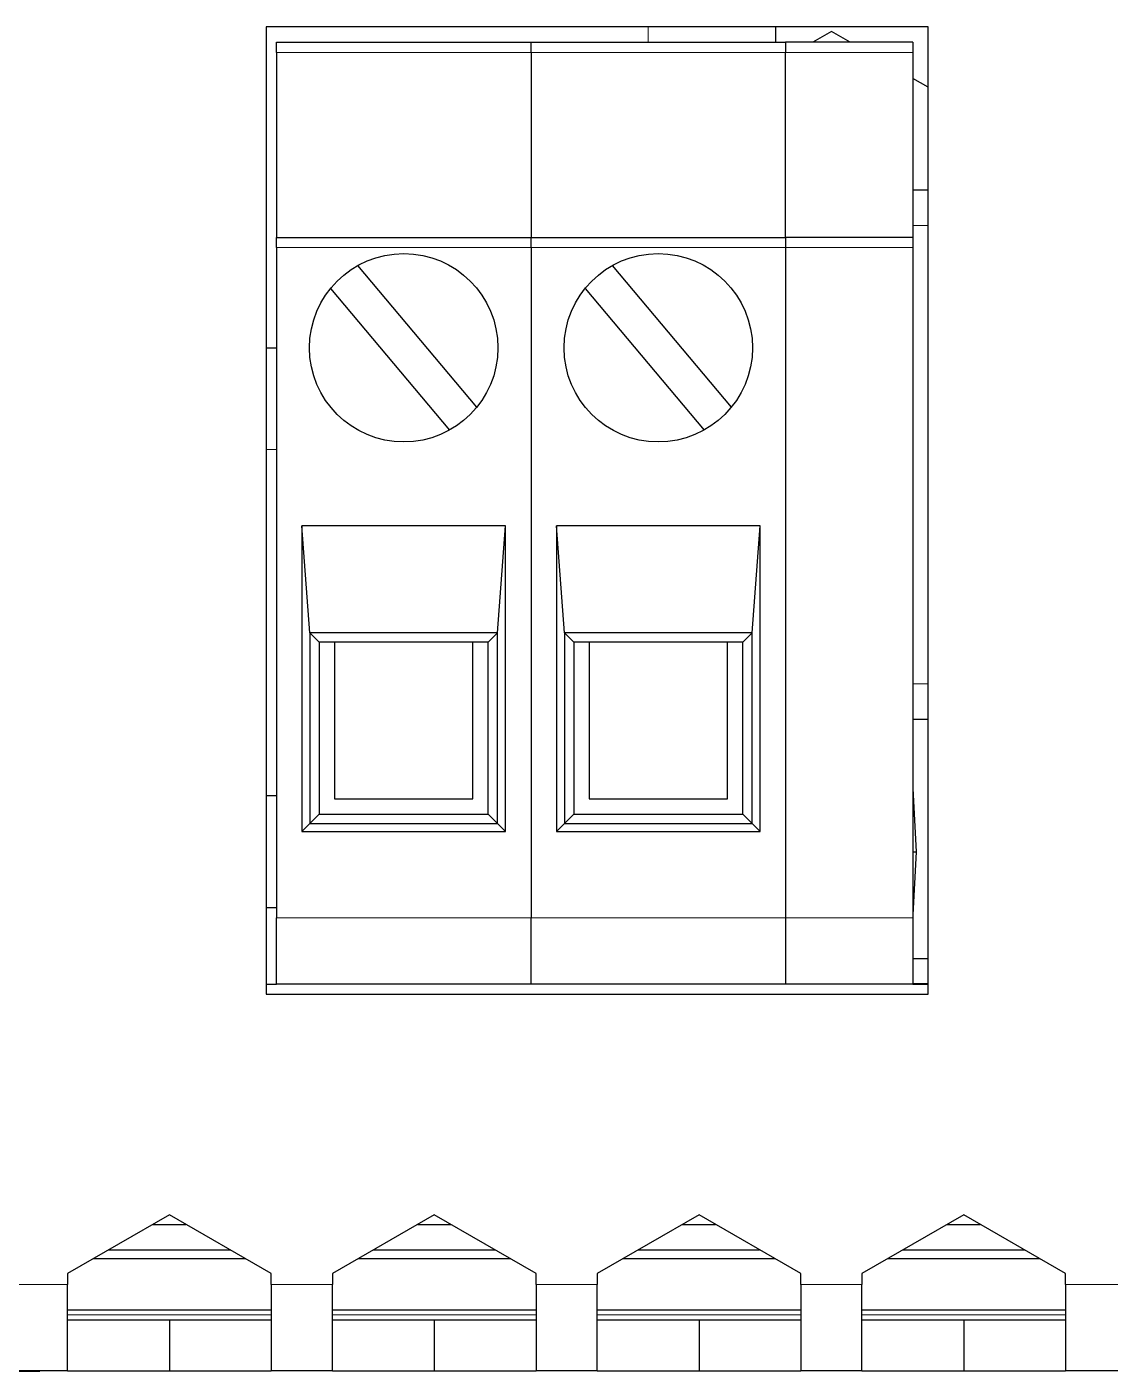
# Model space of a CAD drawing. Extents: x -260425 to 1294666, y -169889 to -2349.
# Drawn here: x 998785 to 998997.8, y -26686.6 to -26422.5 of the extents above; entities that cross this region are included whole.
import ezdxf

# ---------------------------------------------------------------- set-up
doc = ezdxf.new("R2010")
doc.units = 0
doc.header["$LTSCALE"] = 100
doc.layers.add('case', color=7, linetype='Continuous')

# ---------------------------------------------------------------- blocks, each defined once
blk = doc.blocks.new('АТС')
at = {"layer": 'case', "lineweight": 25}
for points in [[(375, 45.99), (375, 45.99), (375, -144.01), (375, -144.01)], [(505, 45.99), (505, 45.99), (375, 45.99), (375, 45.99)], [(475, 45.99), (475, 45.99), (475, 42.97), (475, 42.97)], [(486, 45.09), (486, 45.09), (482.33, 42.97), (482.33, 42.97)], [(489.67, 42.97), (489.67, 42.97), (486, 45.09), (486, 45.09)], [(505, -144.01), (505, -144.01), (505, 45.99), (505, 45.99)], [(377, 42.97), (377, 42.97), (427, 42.97), (427, 42.97)], [(377, 40.97), (377, 40.97), (377, 42.97), (377, 42.97)], [(427, 42.97), (427, 42.97), (477, 42.97), (477, 42.97)], [(427, 40.97), (427, 40.97), (427, 42.97), (427, 42.97)], [(477, 42.97), (477, 42.97), (477, 40.97), (477, 40.97)], [(502, 42.97), (502, 42.97), (477, 42.97), (477, 42.97)], [(502, 42.97), (502, 42.97), (502, 40.97), (502, 40.97)], [(377, 40.97), (377, 40.97), (377, 4.64), (377, 4.64)], [(427, 40.97), (427, 40.97), (427, 4.64), (427, 4.64)], [(477, 4.64), (477, 4.64), (477, 40.97), (477, 40.97)], [(502, 40.97), (502, 40.97), (502, 4.64), (502, 4.64)], [(505, 34.12), (505, 34.12), (502, 35.85), (502, 35.85)], [(502, 13.97), (502, 13.97), (505, 13.97), (505, 13.97)], [(377, 4.64), (377, 4.64), (427, 4.64), (427, 4.64)], [(377, 2.64), (377, 2.64), (377, 4.64), (377, 4.64)], [(377, 2.64), (377, 2.64), (377, -129.03), (377, -129.03)], [(427, 4.64), (427, 4.64), (477, 4.64), (477, 4.64)], [(427, 2.64), (427, 2.64), (427, 4.64), (427, 4.64)], [(427, 2.64), (427, 2.64), (427, -129.03), (427, -129.03)], [(477, 4.64), (477, 4.64), (477, 2.64), (477, 2.64)], [(502, 4.64), (502, 4.64), (477, 4.64), (477, 4.64)], [(477, 2.64), (477, 2.64), (477, -129.03), (477, -129.03)], [(502, 4.64), (502, 4.64), (502, 2.64), (502, 2.64)], [(502, 2.64), (502, 2.64), (502, -129.03), (502, -129.03)], [(416.36, -28.7), (416.36, -28.7), (393, -0.87), (393, -0.87)], [(466.36, -28.7), (466.36, -28.7), (443, -0.87), (443, -0.87)], [(387.64, -5.37), (387.64, -5.37), (411, -33.2), (411, -33.2)], [(437.64, -5.37), (437.64, -5.37), (461, -33.2), (461, -33.2)], [(375, -17.03), (375, -17.03), (377, -17.03), (377, -17.03)], [(422, -52.03), (422, -52.03), (382, -52.03), (382, -52.03)], [(382, -52.03), (382, -52.03), (382, -112.03), (382, -112.03)], [(383.57, -73.02), (383.57, -73.02), (382, -52.03), (382, -52.03)], [(420.43, -73.02), (420.43, -73.02), (422, -52.03), (422, -52.03)], [(422, -112.03), (422, -112.03), (422, -52.03), (422, -52.03)], [(472, -52.03), (472, -52.03), (432, -52.03), (432, -52.03)], [(432, -52.03), (432, -52.03), (432, -112.03), (432, -112.03)], [(433.57, -73.02), (433.57, -73.02), (432, -52.03), (432, -52.03)], [(470.43, -73.02), (470.43, -73.02), (472, -52.03), (472, -52.03)], [(472, -112.03), (472, -112.03), (472, -52.03), (472, -52.03)], [(420.43, -73.02), (420.43, -73.02), (383.57, -73.02), (383.57, -73.02)], [(383.57, -73.02), (383.57, -73.02), (383.57, -110.46), (383.57, -110.46)], [(385.41, -74.85), (385.41, -74.85), (383.57, -73.02), (383.57, -73.02)], [(418.59, -74.85), (418.59, -74.85), (420.43, -73.02), (420.43, -73.02)], [(420.43, -110.46), (420.43, -110.46), (420.43, -73.02), (420.43, -73.02)], [(433.57, -73.02), (433.57, -73.02), (433.57, -110.46), (433.57, -110.46)], [(470.43, -73.02), (470.43, -73.02), (433.57, -73.02), (433.57, -73.02)], [(435.41, -74.85), (435.41, -74.85), (433.57, -73.02), (433.57, -73.02)], [(468.59, -74.85), (468.59, -74.85), (470.43, -73.02), (470.43, -73.02)], [(470.43, -110.46), (470.43, -110.46), (470.43, -73.02), (470.43, -73.02)], [(385.41, -74.85), (385.41, -74.85), (385.41, -108.63), (385.41, -108.63)], [(388.41, -74.85), (388.41, -74.85), (385.41, -74.85), (385.41, -74.85)], [(415.59, -74.85), (415.59, -74.85), (388.41, -74.85), (388.41, -74.85)], [(388.41, -74.85), (388.41, -74.85), (388.41, -105.63), (388.41, -105.63)], [(418.59, -74.85), (418.59, -74.85), (415.59, -74.85), (415.59, -74.85)], [(415.59, -105.63), (415.59, -105.63), (415.59, -74.85), (415.59, -74.85)], [(418.59, -108.63), (418.59, -108.63), (418.59, -74.85), (418.59, -74.85)], [(435.41, -74.85), (435.41, -74.85), (435.41, -108.63), (435.41, -108.63)], [(438.41, -74.85), (438.41, -74.85), (435.41, -74.85), (435.41, -74.85)], [(465.59, -74.85), (465.59, -74.85), (438.41, -74.85), (438.41, -74.85)], [(438.41, -74.85), (438.41, -74.85), (438.41, -105.63), (438.41, -105.63)], [(468.59, -74.85), (468.59, -74.85), (465.59, -74.85), (465.59, -74.85)], [(465.59, -105.63), (465.59, -105.63), (465.59, -74.85), (465.59, -74.85)], [(468.59, -108.63), (468.59, -108.63), (468.59, -74.85), (468.59, -74.85)], [(505, -90.03), (505, -90.03), (502, -90.03), (502, -90.03)], [(377, -105.03), (377, -105.03), (375, -105.03), (375, -105.03)], [(502, -103.63), (502, -103.63), (502.65, -116.03), (502.65, -116.03)], [(388.41, -105.63), (388.41, -105.63), (415.59, -105.63), (415.59, -105.63)], [(438.41, -105.63), (438.41, -105.63), (465.59, -105.63), (465.59, -105.63)], [(383.57, -110.46), (383.57, -110.46), (382, -112.03), (382, -112.03)], [(385.41, -108.63), (385.41, -108.63), (383.57, -110.46), (383.57, -110.46)], [(383.57, -110.46), (383.57, -110.46), (420.43, -110.46), (420.43, -110.46)], [(385.41, -108.63), (385.41, -108.63), (418.59, -108.63), (418.59, -108.63)], [(418.59, -108.63), (418.59, -108.63), (420.43, -110.46), (420.43, -110.46)], [(420.43, -110.46), (420.43, -110.46), (422, -112.03), (422, -112.03)], [(433.57, -110.46), (433.57, -110.46), (432, -112.03), (432, -112.03)], [(435.41, -108.63), (435.41, -108.63), (433.57, -110.46), (433.57, -110.46)], [(433.57, -110.46), (433.57, -110.46), (470.43, -110.46), (470.43, -110.46)], [(435.41, -108.63), (435.41, -108.63), (468.59, -108.63), (468.59, -108.63)], [(468.59, -108.63), (468.59, -108.63), (470.43, -110.46), (470.43, -110.46)], [(470.43, -110.46), (470.43, -110.46), (472, -112.03), (472, -112.03)], [(382, -112.03), (382, -112.03), (422, -112.03), (422, -112.03)], [(432, -112.03), (432, -112.03), (472, -112.03), (472, -112.03)], [(502.65, -116.03), (502.65, -116.03), (502, -128.44), (502, -128.44)], [(502, -116.03), (502, -116.03), (502.65, -116.03), (502.65, -116.03)], [(377, -127.03), (377, -127.03), (375, -127.03), (375, -127.03)], [(377, -142.03), (377, -142.03), (377, -129.03), (377, -129.03)], [(427, -142.03), (427, -142.03), (427, -129.03), (427, -129.03)], [(477, -129.03), (477, -129.03), (477, -142.03), (477, -142.03)], [(502, -129.03), (502, -129.03), (502, -142.03), (502, -142.03)], [(505, -137.03), (505, -137.03), (502, -137.03), (502, -137.03)], [(375, -142.03), (375, -142.03), (377, -142.03), (377, -142.03)], [(427, -142.03), (427, -142.03), (377, -142.03), (377, -142.03)], [(477, -142.03), (477, -142.03), (427, -142.03), (427, -142.03)], [(502, -142.03), (502, -142.03), (477, -142.03), (477, -142.03)], [(502, -141.93), (502, -141.93), (505, -141.93), (505, -141.93)], [(502, -142.03), (502, -142.03), (505, -142.03), (505, -142.03)], [(375, -144.01), (375, -144.01), (505, -144.01), (505, -144.01)], [(356, -187.34), (356, -187.34), (336, -198.88), (336, -198.88)], [(376, -198.88), (376, -198.88), (356, -187.34), (356, -187.34)], [(408, -187.34), (408, -187.34), (388, -198.88), (388, -198.88)], [(428, -198.88), (428, -198.88), (408, -187.34), (408, -187.34)], [(460, -187.34), (460, -187.34), (440, -198.88), (440, -198.88)], [(480, -198.88), (480, -198.88), (460, -187.34), (460, -187.34)], [(512, -187.34), (512, -187.34), (492, -198.88), (492, -198.88)], [(532, -198.88), (532, -198.88), (512, -187.34), (512, -187.34)], [(352.76, -189.21), (352.76, -189.21), (359.24, -189.21), (359.24, -189.21)], [(404.76, -189.21), (404.76, -189.21), (411.24, -189.21), (411.24, -189.21)], [(456.76, -189.21), (456.76, -189.21), (463.24, -189.21), (463.24, -189.21)], [(508.76, -189.21), (508.76, -189.21), (515.24, -189.21), (515.24, -189.21)], [(344.1, -194.21), (344.1, -194.21), (367.9, -194.21), (367.9, -194.21)], [(396.1, -194.21), (396.1, -194.21), (419.9, -194.21), (419.9, -194.21)], [(448.1, -194.21), (448.1, -194.21), (471.9, -194.21), (471.9, -194.21)], [(500.1, -194.21), (500.1, -194.21), (523.9, -194.21), (523.9, -194.21)], [(371.02, -196.01), (371.02, -196.01), (340.98, -196.01), (340.98, -196.01)], [(341, -196.01), (341, -196.01), (341, -196), (341, -196)], [(423.02, -196.01), (423.02, -196.01), (392.98, -196.01), (392.98, -196.01)], [(475.02, -196.01), (475.02, -196.01), (444.98, -196.01), (444.98, -196.01)], [(527.02, -196.01), (527.02, -196.01), (496.98, -196.01), (496.98, -196.01)], [(336, -198.88), (336, -198.88), (336, -201.01), (336, -201.01)], [(376, -201.01), (376, -201.01), (376, -198.88), (376, -198.88)], [(388, -198.88), (388, -198.88), (388, -201.01), (388, -201.01)], [(428, -201.01), (428, -201.01), (428, -198.88), (428, -198.88)], [(440, -198.88), (440, -198.88), (440, -201.01), (440, -201.01)], [(480, -201.01), (480, -201.01), (480, -198.88), (480, -198.88)], [(492, -198.88), (492, -198.88), (492, -201.01), (492, -201.01)], [(532, -201.01), (532, -201.01), (532, -198.88), (532, -198.88)], [(336, -218.01), (336, -218.01), (336, -201.01), (336, -201.01)], [(376, -201.01), (376, -201.01), (376, -218.01), (376, -218.01)], [(388, -218.01), (388, -218.01), (388, -201.01), (388, -201.01)], [(428, -201.01), (428, -201.01), (428, -218.01), (428, -218.01)], [(440, -218.01), (440, -218.01), (440, -201.01), (440, -201.01)], [(480, -201.01), (480, -201.01), (480, -218.01), (480, -218.01)], [(492, -218.01), (492, -218.01), (492, -201.01), (492, -201.01)], [(532, -201.01), (532, -201.01), (532, -218.01), (532, -218.01)], [(336, -206.01), (336, -206.01), (376, -206.01), (376, -206.01)], [(356, -208.01), (356, -208.01), (336, -208.01), (336, -208.01)], [(356, -208.01), (356, -208.01), (356, -218.01), (356, -218.01)], [(376, -208.01), (376, -208.01), (356, -208.01), (356, -208.01)], [(388, -206.01), (388, -206.01), (428, -206.01), (428, -206.01)], [(408, -208.01), (408, -208.01), (388, -208.01), (388, -208.01)], [(408, -208.01), (408, -208.01), (408, -218.01), (408, -218.01)], [(428, -208.01), (428, -208.01), (408, -208.01), (408, -208.01)], [(440, -206.01), (440, -206.01), (480, -206.01), (480, -206.01)], [(460, -208.01), (460, -208.01), (440, -208.01), (440, -208.01)], [(460, -208.01), (460, -208.01), (460, -218.01), (460, -218.01)], [(480, -208.01), (480, -208.01), (460, -208.01), (460, -208.01)], [(492, -206.01), (492, -206.01), (532, -206.01), (532, -206.01)], [(512, -208.01), (512, -208.01), (492, -208.01), (492, -208.01)], [(512, -208.01), (512, -208.01), (512, -218.01), (512, -218.01)], [(532, -208.01), (532, -208.01), (512, -208.01), (512, -208.01)], [(308.45, -218.03), (308.45, -218.03), (330.54, -218.03), (330.54, -218.03)], [(336, -218.01), (336, -218.01), (324, -218.01), (324, -218.01)], [(330.54, -218.03), (330.54, -218.03), (330.54, -218.01), (330.54, -218.01)], [(336, -218.01), (336, -218.01), (356, -218.01), (356, -218.01)], [(356, -218.01), (356, -218.01), (376, -218.01), (376, -218.01)], [(388, -218.01), (388, -218.01), (376, -218.01), (376, -218.01)], [(388, -218.01), (388, -218.01), (408, -218.01), (408, -218.01)], [(408, -218.01), (408, -218.01), (428, -218.01), (428, -218.01)], [(440, -218.01), (440, -218.01), (428, -218.01), (428, -218.01)], [(440, -218.01), (440, -218.01), (460, -218.01), (460, -218.01)], [(460, -218.01), (460, -218.01), (480, -218.01), (480, -218.01)], [(492, -218.01), (492, -218.01), (480, -218.01), (480, -218.01)], [(492, -218.01), (492, -218.01), (512, -218.01), (512, -218.01)], [(512, -218.01), (512, -218.01), (532, -218.01), (532, -218.01)], [(648, -218.01), (648, -218.01), (532, -218.01), (532, -218.01)]]:
    blk.add_open_spline(points, degree=3, dxfattribs=at)
at = {"layer": 'case', "lineweight": 18}
for points in [[(450, 45.99), (450, 45.99), (450, 42.97), (450, 42.97)], [(427, 40.97), (427, 40.97), (377, 40.97), (377, 40.97)], [(477, 40.97), (477, 40.97), (427, 40.97), (427, 40.97)], [(502, 40.97), (502, 40.97), (477, 40.97), (477, 40.97)], [(505, 6.97), (505, 6.97), (502, 6.97), (502, 6.97)], [(427, 2.64), (427, 2.64), (377, 2.64), (377, 2.64)], [(477, 2.64), (477, 2.64), (427, 2.64), (427, 2.64)], [(502, 2.64), (502, 2.64), (477, 2.64), (477, 2.64)], [(377, -37.03), (377, -37.03), (375, -37.03), (375, -37.03)], [(502, -83.03), (502, -83.03), (505, -83.03), (505, -83.03)], [(377, -129.03), (377, -129.03), (427, -129.03), (427, -129.03)], [(427, -129.03), (427, -129.03), (477, -129.03), (477, -129.03)], [(502, -129.03), (502, -129.03), (477, -129.03), (477, -129.03)], [(324, -201.01), (324, -201.01), (336, -201.01), (336, -201.01)], [(376, -201.01), (376, -201.01), (388, -201.01), (388, -201.01)], [(428, -201.01), (428, -201.01), (440, -201.01), (440, -201.01)], [(480, -201.01), (480, -201.01), (492, -201.01), (492, -201.01)], [(532, -201.01), (532, -201.01), (648, -201.01), (648, -201.01)], [(336, -207.01), (336, -207.01), (376, -207.01), (376, -207.01)], [(388, -207.01), (388, -207.01), (428, -207.01), (428, -207.01)], [(440, -207.01), (440, -207.01), (480, -207.01), (480, -207.01)], [(492, -207.01), (492, -207.01), (532, -207.01), (532, -207.01)]]:
    blk.add_open_spline(points, degree=3, dxfattribs=at)
at = {"layer": 'case', "lineweight": 25}
for points in [[(420.5, -17.03), (420.5, -6.82), (412.22, 1.47), (402, 1.47), (402, 1.47), (391.78, 1.47), (383.5, -6.82), (383.5, -17.03), (383.5, -17.03), (383.5, -27.25), (391.78, -35.53), (402, -35.53), (402, -35.53), (412.22, -35.53), (420.5, -27.25), (420.5, -17.03)], [(470.5, -17.03), (470.5, -6.82), (462.22, 1.47), (452, 1.47), (452, 1.47), (441.78, 1.47), (433.5, -6.82), (433.5, -17.03), (433.5, -17.03), (433.5, -27.25), (441.78, -35.53), (452, -35.53), (452, -35.53), (462.22, -35.53), (470.5, -27.25), (470.5, -17.03)]]:
    blk.add_open_spline(points, degree=3, knots=[0, 0, 0, 0, 0.2, 0.2, 0.2, 0.2, 0.4, 0.4, 0.4, 0.4, 0.6, 0.6, 0.6, 0.6, 1, 1, 1, 1], dxfattribs=at)

msp = doc.modelspace()

# ---------------------------------------------------------------- block references
msp.add_blockref('АТС', (998457.03, -26468.52))

doc.saveas('drawing.dxf')
